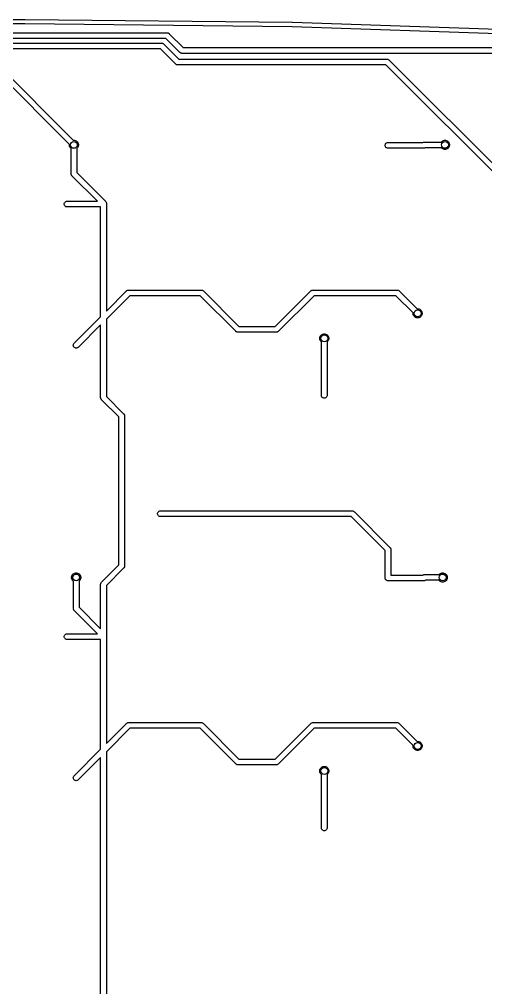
# Model space of a CAD drawing. Extents: x 0.4 to 11.3, y -7.9 to -0.4.
# Drawn here: x 6.575 to 7.381, y -3.131 to -1.456 of the extents above; entities that cross this region are included whole.
import ezdxf

# ---------------------------------------------------------------- set-up
doc = ezdxf.new("R2010")
doc.units = 0
doc.header["$MEASUREMENT"] = 0
doc.layers.add('BLACK', color=7, linetype='CONTINUOUS')

msp = doc.modelspace()

# ---------------------------------------------------------------- linework, layer by layer
at = {"layer": 'BLACK', "linetype": 'CONTINUOUS'}
for p, q in [((3.30701, -1.45617), (6.58451, -1.45617)), ((6.58451, -1.45617), (6.58453, -1.45617)), ((6.58453, -1.45617), (6.5847, -1.45617)), ((6.5847, -1.45617), (6.58487, -1.45617)), ((6.58487, -1.45617), (6.5849, -1.45617)), ((6.5849, -1.45617), (7.04673, -1.46124)), ((6.58466, -1.46405), (3.30682, -1.46405)), ((7.04674, -1.46912), (6.58466, -1.46405)), ((7.04673, -1.46124), (7.04677, -1.46124)), ((7.47696, -1.48367), (7.04674, -1.46912)), ((7.04677, -1.46124), (7.04692, -1.46125)), ((7.04692, -1.46125), (7.04707, -1.46125)), ((7.04707, -1.46125), (7.04711, -1.46125)), ((7.04711, -1.46125), (7.47714, -1.4758)), ((4.17204, -1.47933), (6.83018, -1.47933)), ((6.82838, -1.48917), (4.17384, -1.48917)), ((6.85252, -1.51331), (6.82838, -1.48917)), ((6.83018, -1.47933), (6.83042, -1.47931)), ((6.83042, -1.47931), (6.83066, -1.47933)), ((6.83066, -1.47933), (6.83066, -1.47933)), ((6.83066, -1.47933), (6.83138, -1.4794)), ((6.83138, -1.4794), (6.83231, -1.47968)), ((6.83231, -1.47968), (6.83317, -1.48014)), ((6.83317, -1.48014), (6.83392, -1.48075)), ((6.83392, -1.48075), (6.83407, -1.48094)), ((6.83407, -1.48094), (6.85821, -1.50508)), ((4.18188, -1.49705), (6.82062, -1.49705)), ((6.81883, -1.50689), (4.18368, -1.50689)), ((6.84525, -1.53331), (6.81883, -1.50689)), ((6.82062, -1.49705), (6.82086, -1.49702)), ((6.82086, -1.49702), (6.82111, -1.49705)), ((6.82111, -1.49705), (6.82111, -1.49705)), ((6.82111, -1.49705), (6.82183, -1.49712)), ((6.82183, -1.49712), (6.82276, -1.4974)), ((6.82276, -1.4974), (6.82361, -1.49786)), ((6.82361, -1.49786), (6.82436, -1.49847)), ((6.82436, -1.49847), (6.82452, -1.49866)), ((6.82452, -1.49866), (6.85094, -1.52508)), ((6.85821, -1.50508), (7.70518, -1.50508)), ((6.5194, -1.51638), (6.6684, -1.66538)), ((6.85267, -1.5135), (6.85252, -1.51331)), ((6.85286, -1.51365), (6.85267, -1.5135)), ((6.85342, -1.51411), (6.85286, -1.51365)), ((6.85405, -1.51445), (6.85342, -1.51411)), ((6.85428, -1.51457), (6.85405, -1.51445)), ((6.85521, -1.51485), (6.85428, -1.51457)), ((6.85593, -1.51492), (6.85521, -1.51485)), ((6.85617, -1.51494), (6.85593, -1.51492)), ((6.85593, -1.51492), (6.85593, -1.51492)), ((6.85641, -1.51492), (6.85617, -1.51494)), ((7.70513, -1.51492), (6.85641, -1.51492)), ((6.66144, -1.67234), (6.51371, -1.52461)), ((6.8454, -1.5335), (6.84525, -1.53331)), ((6.84559, -1.53365), (6.8454, -1.5335)), ((6.84615, -1.53411), (6.84559, -1.53365)), ((6.84701, -1.53457), (6.84615, -1.53411)), ((6.84793, -1.53485), (6.84701, -1.53457)), ((6.84866, -1.53492), (6.84793, -1.53485)), ((6.8489, -1.53495), (6.84866, -1.53492)), ((6.84866, -1.53492), (6.84866, -1.53492)), ((6.84914, -1.53492), (6.8489, -1.53495)), ((7.20906, -1.53492), (6.84914, -1.53492)), ((6.85094, -1.52508), (7.21086, -1.52508)), ((7.42028, -1.74613), (7.20906, -1.53492)), ((7.21086, -1.52508), (7.2111, -1.52506)), ((7.2111, -1.52506), (7.21134, -1.52508)), ((7.21134, -1.52508), (7.21134, -1.52508)), ((7.21134, -1.52508), (7.21207, -1.52515)), ((7.21207, -1.52515), (7.21299, -1.52543)), ((7.21299, -1.52543), (7.21385, -1.52589)), ((7.21385, -1.52589), (7.2146, -1.5265)), ((7.2146, -1.5265), (7.21475, -1.52669)), ((7.21475, -1.52669), (7.42851, -1.74044)), ((6.66142, -1.67245), (6.66144, -1.67234)), ((6.66142, -1.674), (6.66142, -1.67245)), ((6.66172, -1.67553), (6.66142, -1.674)), ((6.6684, -1.66538), (6.66852, -1.66535)), ((6.66852, -1.66535), (6.67007, -1.66535)), ((6.67007, -1.66535), (6.67159, -1.66566)), ((6.67159, -1.66566), (6.67302, -1.66625)), ((6.67302, -1.66625), (6.67431, -1.66711)), ((6.67431, -1.66711), (6.67541, -1.66821)), ((6.67541, -1.66821), (6.67627, -1.6695)), ((6.67627, -1.6695), (6.67686, -1.67093)), ((6.67686, -1.67093), (6.67717, -1.67245)), ((6.67717, -1.674), (6.67686, -1.67553)), ((6.67717, -1.67245), (6.67717, -1.674)), ((7.20765, -1.67402), (7.20775, -1.67305)), ((7.20775, -1.67498), (7.20765, -1.67402)), ((7.20775, -1.67305), (7.20803, -1.67212)), ((7.20803, -1.67212), (7.20849, -1.67127)), ((7.20849, -1.67127), (7.2091, -1.67052)), ((7.2091, -1.67052), (7.20985, -1.6699)), ((7.20985, -1.6699), (7.21071, -1.66945)), ((7.21071, -1.66945), (7.21163, -1.66917)), ((7.21163, -1.66917), (7.21236, -1.66909)), ((7.21236, -1.66909), (7.27288, -1.66909)), ((7.27288, -1.66909), (7.2737, -1.66866)), ((7.2737, -1.66866), (7.27463, -1.66838)), ((7.27463, -1.66838), (7.27535, -1.66831)), ((7.27535, -1.66831), (7.27559, -1.66828)), ((7.27535, -1.66831), (7.27535, -1.66831)), ((7.27559, -1.66828), (7.27583, -1.66831)), ((7.27583, -1.66831), (7.30484, -1.66831)), ((7.30484, -1.66831), (7.30491, -1.66821)), ((7.30491, -1.66821), (7.306, -1.66711)), ((7.306, -1.66711), (7.30729, -1.66625)), ((7.30729, -1.66625), (7.30873, -1.66566)), ((7.30873, -1.66566), (7.31025, -1.66535)), ((7.31025, -1.66535), (7.3118, -1.66535)), ((7.3118, -1.66535), (7.31332, -1.66566)), ((7.31332, -1.66566), (7.31475, -1.66625)), ((7.31475, -1.66625), (7.31604, -1.66711)), ((7.31604, -1.66711), (7.31714, -1.66821)), ((7.31714, -1.66821), (7.318, -1.6695)), ((7.318, -1.6695), (7.3186, -1.67093)), ((7.3186, -1.67093), (7.3189, -1.67245)), ((7.3189, -1.674), (7.3186, -1.67553)), ((7.3189, -1.67245), (7.3189, -1.674)), ((6.66231, -1.67696), (6.66172, -1.67553)), ((6.66318, -1.67825), (6.66231, -1.67696)), ((6.66427, -1.67934), (6.66318, -1.67825)), ((6.66437, -1.67941), (6.66427, -1.67934)), ((6.66437, -1.72259), (6.66437, -1.67941)), ((6.67431, -1.67934), (6.67421, -1.67941)), ((6.67421, -1.67941), (6.67421, -1.7208)), ((6.67541, -1.67825), (6.67431, -1.67934)), ((6.67627, -1.67696), (6.67541, -1.67825)), ((6.67686, -1.67553), (6.67627, -1.67696)), ((7.20803, -1.67591), (7.20775, -1.67498)), ((7.20849, -1.67676), (7.20803, -1.67591)), ((7.2091, -1.67751), (7.20849, -1.67676)), ((7.20985, -1.67813), (7.2091, -1.67751)), ((7.21071, -1.67858), (7.20985, -1.67813)), ((7.21163, -1.67887), (7.21071, -1.67858)), ((7.21236, -1.67894), (7.21163, -1.67887)), ((7.27456, -1.67894), (7.21236, -1.67894)), ((7.2748, -1.67896), (7.27456, -1.67894)), ((7.27504, -1.67894), (7.2748, -1.67896)), ((7.27577, -1.67887), (7.27504, -1.67894)), ((7.27504, -1.67894), (7.27504, -1.67894)), ((7.2767, -1.67858), (7.27577, -1.67887)), ((7.27751, -1.67815), (7.2767, -1.67858)), ((7.30484, -1.67815), (7.27751, -1.67815)), ((7.30491, -1.67825), (7.30484, -1.67815)), ((7.306, -1.67934), (7.30491, -1.67825)), ((7.30729, -1.68021), (7.306, -1.67934)), ((7.30873, -1.6808), (7.30729, -1.68021)), ((7.31025, -1.6811), (7.30873, -1.6808)), ((7.3118, -1.6811), (7.31025, -1.6811)), ((7.31332, -1.6808), (7.3118, -1.6811)), ((7.31475, -1.68021), (7.31332, -1.6808)), ((7.31604, -1.67934), (7.31475, -1.68021)), ((7.31714, -1.67825), (7.31604, -1.67934)), ((7.318, -1.67696), (7.31714, -1.67825)), ((7.3186, -1.67553), (7.318, -1.67696)), ((6.66435, -1.72283), (6.66437, -1.72259)), ((6.66444, -1.7238), (6.66435, -1.72283)), ((6.66472, -1.72473), (6.66444, -1.7238)), ((6.67421, -1.7208), (6.72378, -1.77037)), ((6.66518, -1.72558), (6.66472, -1.72473)), ((6.66564, -1.72614), (6.66518, -1.72558)), ((6.66579, -1.72633), (6.66564, -1.72614)), ((6.66598, -1.72649), (6.66579, -1.72633)), ((6.71017, -1.77067), (6.66598, -1.72649)), ((6.65254, -1.77559), (6.65263, -1.77463)), ((6.65263, -1.77463), (6.65291, -1.7737)), ((6.65291, -1.7737), (6.65337, -1.77284)), ((6.65337, -1.77284), (6.65398, -1.77209)), ((6.65398, -1.77209), (6.65473, -1.77148)), ((6.65473, -1.77148), (6.65559, -1.77102)), ((6.65559, -1.77102), (6.65652, -1.77074)), ((6.65652, -1.77074), (6.65724, -1.77067)), ((6.65724, -1.77067), (6.71017, -1.77067)), ((6.72378, -1.77037), (6.72397, -1.77052)), ((6.72397, -1.77052), (6.72412, -1.77071)), ((6.72412, -1.77071), (6.72412, -1.77071)), ((6.72412, -1.77071), (6.72438, -1.77103)), ((6.72438, -1.77103), (6.72458, -1.77127)), ((6.72458, -1.77127), (6.72504, -1.77212)), ((6.72504, -1.77212), (6.72532, -1.77305)), ((6.72532, -1.77305), (6.72539, -1.77377)), ((6.72539, -1.77377), (6.72539, -1.77377)), ((6.72539, -1.77377), (6.72542, -1.77402)), ((6.72542, -1.77402), (6.72539, -1.77426)), ((6.72539, -1.77426), (6.72539, -1.96056)), ((6.65263, -1.77656), (6.65254, -1.77559)), ((6.65291, -1.77748), (6.65263, -1.77656)), ((6.65337, -1.77834), (6.65291, -1.77748)), ((6.65398, -1.77909), (6.65337, -1.77834)), ((6.65473, -1.7797), (6.65398, -1.77909)), ((6.65559, -1.78016), (6.65473, -1.7797)), ((6.65652, -1.78044), (6.65559, -1.78016)), ((6.65724, -1.78051), (6.65652, -1.78044)), ((6.71555, -1.78051), (6.65724, -1.78051)), ((6.71555, -1.9704), (6.71555, -1.78051)), ((6.76028, -1.92564), (6.76058, -1.92539)), ((6.76058, -1.92539), (6.76103, -1.92502)), ((6.76103, -1.92502), (6.76189, -1.92457)), ((6.76189, -1.92457), (6.76281, -1.92428)), ((6.76281, -1.92428), (6.76354, -1.92421)), ((6.76354, -1.92421), (6.76378, -1.92419)), ((6.76354, -1.92421), (6.76354, -1.92421)), ((6.76378, -1.92419), (6.76402, -1.92421)), ((6.76402, -1.92421), (6.88952, -1.92421)), ((6.88952, -1.92421), (6.88976, -1.92419)), ((6.88976, -1.92419), (6.89, -1.92421)), ((6.89, -1.92421), (6.89001, -1.92421)), ((6.89001, -1.92421), (6.89073, -1.92428)), ((6.89073, -1.92428), (6.89166, -1.92457)), ((6.89166, -1.92457), (6.89251, -1.92502)), ((6.89251, -1.92502), (6.89326, -1.92564)), ((7.07918, -1.92564), (7.07948, -1.92539)), ((7.07948, -1.92539), (7.07993, -1.92502)), ((7.07993, -1.92502), (7.08078, -1.92457)), ((7.08078, -1.92457), (7.08171, -1.92428)), ((7.08171, -1.92428), (7.08244, -1.92421)), ((7.08244, -1.92421), (7.08268, -1.92419)), ((7.08244, -1.92421), (7.08244, -1.92421)), ((7.08268, -1.92419), (7.08292, -1.92421)), ((7.08292, -1.92421), (7.22811, -1.92421)), ((7.22811, -1.92421), (7.22835, -1.92419)), ((7.22835, -1.92419), (7.22859, -1.92421)), ((7.22859, -1.92421), (7.22859, -1.92421)), ((7.22859, -1.92421), (7.22931, -1.92428)), ((7.22931, -1.92428), (7.23024, -1.92457)), ((7.23024, -1.92457), (7.23109, -1.92502)), ((7.23109, -1.92502), (7.23184, -1.92564)), ((6.72539, -1.96056), (6.76013, -1.92582)), ((6.76582, -1.93406), (6.72539, -1.97448)), ((6.76013, -1.92582), (6.76028, -1.92564)), ((6.88773, -1.93406), (6.76582, -1.93406)), ((6.94911, -1.99544), (6.88773, -1.93406)), ((6.89326, -1.92564), (6.89341, -1.92582)), ((6.89341, -1.92582), (6.95479, -1.9872)), ((7.01765, -1.9872), (7.07903, -1.92582)), ((7.08472, -1.93406), (7.02334, -1.99543)), ((7.07903, -1.92582), (7.07918, -1.92564)), ((7.22631, -1.93406), (7.08472, -1.93406)), ((7.25593, -1.96368), (7.22631, -1.93406)), ((7.23184, -1.92564), (7.232, -1.92582)), ((7.232, -1.92582), (7.26289, -1.95672)), ((7.26289, -1.95672), (7.263, -1.95669)), ((7.263, -1.95669), (7.26456, -1.95669)), ((7.26456, -1.95669), (7.26608, -1.957)), ((7.26608, -1.957), (7.26751, -1.95759)), ((7.26751, -1.95759), (7.2688, -1.95845)), ((7.2688, -1.95845), (7.2699, -1.95955)), ((6.66958, -2.01638), (6.71555, -1.9704)), ((6.72539, -1.97448), (6.72539, -2.1082)), ((7.25591, -1.96379), (7.25593, -1.96368)), ((7.25591, -1.96534), (7.25591, -1.96379)), ((7.25621, -1.96686), (7.25591, -1.96534)), ((7.2568, -1.9683), (7.25621, -1.96686)), ((7.25766, -1.96959), (7.2568, -1.9683)), ((7.25876, -1.97068), (7.25766, -1.96959)), ((7.26005, -1.97154), (7.25876, -1.97068)), ((7.26148, -1.97214), (7.26005, -1.97154)), ((7.263, -1.97244), (7.26148, -1.97214)), ((7.26456, -1.97244), (7.263, -1.97244)), ((7.26608, -1.97214), (7.26456, -1.97244)), ((7.26751, -1.97154), (7.26608, -1.97214)), ((7.2688, -1.97068), (7.26751, -1.97154)), ((7.2699, -1.96959), (7.2688, -1.97068)), ((7.2699, -1.95955), (7.27076, -1.96084)), ((7.27076, -1.9683), (7.2699, -1.96959)), ((7.27076, -1.96084), (7.27135, -1.96227)), ((7.27135, -1.96686), (7.27076, -1.9683)), ((7.27135, -1.96227), (7.27165, -1.96379)), ((7.27165, -1.96534), (7.27135, -1.96686)), ((7.27165, -1.96379), (7.27165, -1.96534)), ((6.71555, -1.98432), (6.67654, -2.02334)), ((6.71555, -2.10999), (6.71555, -1.98432)), ((6.95479, -1.9872), (7.01765, -1.9872)), ((6.94926, -1.99562), (6.94911, -1.99544)), ((6.94945, -1.99578), (6.94926, -1.99562)), ((6.95001, -1.99624), (6.94945, -1.99578)), ((6.95086, -1.99669), (6.95001, -1.99624)), ((6.95179, -1.99698), (6.95086, -1.99669)), ((6.95251, -1.99705), (6.95179, -1.99698)), ((6.95276, -1.99707), (6.95251, -1.99705)), ((6.95251, -1.99705), (6.95251, -1.99705)), ((6.953, -1.99705), (6.95276, -1.99707)), ((7.01944, -1.99705), (6.953, -1.99705)), ((7.01969, -1.99707), (7.01944, -1.99705)), ((7.01993, -1.99705), (7.01969, -1.99707)), ((7.02065, -1.99698), (7.01993, -1.99705)), ((7.01993, -1.99705), (7.01993, -1.99705)), ((7.02158, -1.99669), (7.02065, -1.99698)), ((7.02243, -1.99624), (7.02158, -1.99669)), ((7.02318, -1.99562), (7.02243, -1.99624)), ((7.02334, -1.99543), (7.02318, -1.99562)), ((7.09449, -2.0071), (7.09479, -2.00558)), ((7.09449, -2.00865), (7.09449, -2.0071)), ((7.09479, -2.01017), (7.09449, -2.00865)), ((7.09479, -2.00558), (7.09538, -2.00414)), ((7.09538, -2.00414), (7.09625, -2.00285)), ((7.09625, -2.00285), (7.09734, -2.00176)), ((7.09734, -2.00176), (7.09863, -2.0009)), ((7.09863, -2.0009), (7.10007, -2.0003)), ((7.10007, -2.0003), (7.10159, -2)), ((7.10159, -2), (7.10314, -2)), ((7.10314, -2), (7.10466, -2.0003)), ((7.10466, -2.0003), (7.10609, -2.0009)), ((7.10609, -2.0009), (7.10738, -2.00176)), ((7.10738, -2.00176), (7.10848, -2.00285)), ((7.10848, -2.00285), (7.10934, -2.00414)), ((7.10934, -2.00414), (7.10993, -2.00558)), ((7.10993, -2.00558), (7.11024, -2.0071)), ((7.11024, -2.00865), (7.10993, -2.01017)), ((7.11024, -2.0071), (7.11024, -2.00865)), ((6.66828, -2.01969), (6.66838, -2.01872)), ((6.66838, -2.02065), (6.66828, -2.01969)), ((6.66838, -2.01872), (6.66866, -2.01779)), ((6.66866, -2.02158), (6.66838, -2.02065)), ((6.66866, -2.01779), (6.66912, -2.01694)), ((6.66912, -2.02243), (6.66866, -2.02158)), ((6.66912, -2.01694), (6.66958, -2.01638)), ((6.66973, -2.02318), (6.66912, -2.02243)), ((6.67048, -2.0238), (6.66973, -2.02318)), ((6.67134, -2.02425), (6.67048, -2.0238)), ((6.67226, -2.02454), (6.67134, -2.02425)), ((6.67323, -2.02463), (6.67226, -2.02454)), ((6.67419, -2.02454), (6.67323, -2.02463)), ((6.67512, -2.02425), (6.67419, -2.02454)), ((6.67598, -2.0238), (6.67512, -2.02425)), ((6.67654, -2.02334), (6.67598, -2.0238)), ((7.09538, -2.0116), (7.09479, -2.01017)), ((7.09625, -2.01289), (7.09538, -2.0116)), ((7.09734, -2.01399), (7.09625, -2.01289)), ((7.09744, -2.01406), (7.09734, -2.01399)), ((7.09744, -2.10654), (7.09744, -2.01406)), ((7.10738, -2.01399), (7.10728, -2.01406)), ((7.10728, -2.01406), (7.10728, -2.10654)), ((7.10848, -2.01289), (7.10738, -2.01399)), ((7.10934, -2.0116), (7.10848, -2.01289)), ((7.10993, -2.01017), (7.10934, -2.0116)), ((6.72539, -2.1082), (6.75528, -2.13808)), ((7.09751, -2.10726), (7.09744, -2.10654)), ((7.09779, -2.10819), (7.09751, -2.10726)), ((7.09825, -2.10905), (7.09779, -2.10819)), ((7.09887, -2.1098), (7.09825, -2.10905)), ((7.10647, -2.10905), (7.10586, -2.1098)), ((7.10693, -2.10819), (7.10647, -2.10905)), ((7.10721, -2.10726), (7.10693, -2.10819)), ((7.10728, -2.10654), (7.10721, -2.10726)), ((6.71553, -2.11024), (6.71555, -2.10999)), ((6.71555, -2.11048), (6.71553, -2.11024)), ((6.7156, -2.111), (6.71555, -2.11048)), ((6.71562, -2.1112), (6.7156, -2.111)), ((6.7159, -2.11213), (6.71562, -2.1112)), ((6.71636, -2.11298), (6.7159, -2.11213)), ((6.71682, -2.11354), (6.71636, -2.11298)), ((6.71698, -2.11373), (6.71682, -2.11354)), ((6.71716, -2.11389), (6.71698, -2.11373)), ((6.74705, -2.14377), (6.71716, -2.11389)), ((7.09961, -2.11041), (7.09887, -2.1098)), ((7.10047, -2.11087), (7.09961, -2.11041)), ((7.1014, -2.11115), (7.10047, -2.11087)), ((7.10236, -2.11124), (7.1014, -2.11115)), ((7.10333, -2.11115), (7.10236, -2.11124)), ((7.10425, -2.11087), (7.10333, -2.11115)), ((7.10511, -2.11041), (7.10425, -2.11087)), ((7.10586, -2.1098), (7.10511, -2.11041)), ((6.75528, -2.13808), (6.75547, -2.13824)), ((6.75547, -2.13824), (6.75562, -2.13842)), ((6.75562, -2.13842), (6.75562, -2.13842)), ((6.75562, -2.13842), (6.75608, -2.13898)), ((6.75608, -2.13898), (6.75649, -2.13974)), ((6.75649, -2.13974), (6.75654, -2.13984)), ((6.75654, -2.13984), (6.75682, -2.14077)), ((6.75682, -2.14077), (6.75689, -2.14149)), ((6.75689, -2.14149), (6.75689, -2.14149)), ((6.75689, -2.14149), (6.75691, -2.14173)), ((6.75691, -2.14173), (6.75689, -2.14197)), ((6.75689, -2.14197), (6.75689, -2.40133)), ((6.74705, -2.39954), (6.74705, -2.14377)), ((6.81395, -2.31102), (6.81405, -2.31006)), ((6.81405, -2.31006), (6.81433, -2.30913)), ((6.81433, -2.30913), (6.81479, -2.30828)), ((6.81479, -2.30828), (6.8154, -2.30753)), ((6.8154, -2.30753), (6.81615, -2.30691)), ((6.81615, -2.30691), (6.81701, -2.30646)), ((6.81701, -2.30646), (6.81793, -2.30617)), ((6.81793, -2.30617), (6.81866, -2.3061)), ((6.81866, -2.3061), (7.15055, -2.3061)), ((7.15055, -2.3061), (7.15079, -2.30608)), ((7.15079, -2.30608), (7.15103, -2.3061)), ((7.15103, -2.3061), (7.15103, -2.3061)), ((7.15103, -2.3061), (7.15175, -2.30617)), ((7.15175, -2.30617), (7.15268, -2.30646)), ((7.15268, -2.30646), (7.15353, -2.30691)), ((7.15353, -2.30691), (7.15428, -2.30753)), ((7.15428, -2.30753), (7.15444, -2.30771)), ((7.15444, -2.30771), (7.21591, -2.36918)), ((6.81405, -2.31199), (6.81395, -2.31102)), ((6.81433, -2.31292), (6.81405, -2.31199)), ((6.81479, -2.31377), (6.81433, -2.31292)), ((6.8154, -2.31452), (6.81479, -2.31377)), ((6.81615, -2.31514), (6.8154, -2.31452)), ((6.81701, -2.31559), (6.81615, -2.31514)), ((6.81793, -2.31587), (6.81701, -2.31559)), ((6.81866, -2.31594), (6.81793, -2.31587)), ((7.14875, -2.31594), (6.81866, -2.31594)), ((7.20768, -2.37487), (7.14875, -2.31594)), ((7.20768, -2.42181), (7.20768, -2.37487)), ((7.21591, -2.36918), (7.2161, -2.36934)), ((7.2161, -2.36934), (7.21625, -2.36953)), ((7.21625, -2.36953), (7.21625, -2.36953)), ((7.21625, -2.36953), (7.21655, -2.36989)), ((7.21655, -2.36989), (7.21671, -2.37009)), ((7.21671, -2.37009), (7.21717, -2.37094)), ((7.21717, -2.37094), (7.21745, -2.37187)), ((7.21745, -2.37187), (7.21752, -2.37259)), ((7.21752, -2.37259), (7.21752, -2.37259)), ((7.21752, -2.37259), (7.21754, -2.37283)), ((7.21754, -2.37283), (7.21752, -2.37308)), ((7.21752, -2.37308), (7.21752, -2.41713)), ((6.71716, -2.42942), (6.74705, -2.39954)), ((6.75528, -2.40523), (6.72539, -2.43511)), ((6.75547, -2.40507), (6.75528, -2.40523)), ((6.75581, -2.40465), (6.75547, -2.40507)), ((6.75608, -2.40432), (6.75581, -2.40465)), ((6.75654, -2.40347), (6.75608, -2.40432)), ((6.75682, -2.40254), (6.75654, -2.40347)), ((6.75689, -2.40182), (6.75682, -2.40254)), ((6.75689, -2.40133), (6.75691, -2.40157)), ((6.75691, -2.40157), (6.75689, -2.40182)), ((6.75689, -2.40182), (6.75689, -2.40182)), ((6.66535, -2.42048), (6.66566, -2.41896)), ((6.66535, -2.42204), (6.66535, -2.42048)), ((6.66566, -2.42356), (6.66535, -2.42204)), ((6.66566, -2.41896), (6.66625, -2.41753)), ((6.66625, -2.42499), (6.66566, -2.42356)), ((6.66625, -2.41753), (6.66711, -2.41624)), ((6.66711, -2.42628), (6.66625, -2.42499)), ((6.66711, -2.41624), (6.66821, -2.41514)), ((6.66821, -2.42738), (6.66711, -2.42628)), ((6.66821, -2.41514), (6.6695, -2.41428)), ((6.66831, -2.42744), (6.66821, -2.42738)), ((6.66831, -2.47456), (6.66831, -2.42744)), ((6.6695, -2.41428), (6.67093, -2.41369)), ((6.67093, -2.41369), (6.67245, -2.41339)), ((6.67245, -2.41339), (6.674, -2.41339)), ((6.674, -2.41339), (6.67553, -2.41369)), ((6.67553, -2.41369), (6.67696, -2.41428)), ((6.67696, -2.41428), (6.67825, -2.41514)), ((6.67825, -2.42738), (6.67815, -2.42744)), ((6.67815, -2.42744), (6.67815, -2.47276)), ((6.67825, -2.41514), (6.67934, -2.41624)), ((6.67934, -2.42628), (6.67825, -2.42738)), ((6.67934, -2.41624), (6.68021, -2.41753)), ((6.68021, -2.42499), (6.67934, -2.42628)), ((6.68021, -2.41753), (6.6808, -2.41896)), ((6.6808, -2.42356), (6.68021, -2.42499)), ((6.6808, -2.41896), (6.6811, -2.42048)), ((6.6811, -2.42204), (6.6808, -2.42356)), ((6.6811, -2.42048), (6.6811, -2.42204)), ((7.20765, -2.42205), (7.20768, -2.42181)), ((7.20775, -2.42301), (7.20765, -2.42205)), ((7.20803, -2.42394), (7.20775, -2.42301)), ((7.20849, -2.42479), (7.20803, -2.42394)), ((7.2091, -2.42554), (7.20849, -2.42479)), ((7.20985, -2.42616), (7.2091, -2.42554)), ((7.21071, -2.42662), (7.20985, -2.42616)), ((7.21163, -2.4269), (7.21071, -2.42662)), ((7.21216, -2.42695), (7.21163, -2.4269)), ((7.2126, -2.42699), (7.21216, -2.42695)), ((7.21284, -2.42697), (7.2126, -2.42699)), ((7.27456, -2.42697), (7.21284, -2.42697)), ((7.21752, -2.41713), (7.27288, -2.41713)), ((7.27288, -2.41713), (7.2737, -2.41669)), ((7.2737, -2.41669), (7.27463, -2.41641)), ((7.2748, -2.42699), (7.27456, -2.42697)), ((7.27463, -2.41641), (7.27535, -2.41634)), ((7.27504, -2.42697), (7.2748, -2.42699)), ((7.27577, -2.4269), (7.27504, -2.42697)), ((7.27504, -2.42697), (7.27504, -2.42697)), ((7.27535, -2.41634), (7.27559, -2.41631)), ((7.27535, -2.41634), (7.27535, -2.41634)), ((7.27559, -2.41631), (7.27583, -2.41634)), ((7.2767, -2.42662), (7.27577, -2.4269)), ((7.27583, -2.41634), (7.3009, -2.41634)), ((7.27751, -2.42618), (7.2767, -2.42662)), ((7.3009, -2.42618), (7.27751, -2.42618)), ((7.3009, -2.41634), (7.30097, -2.41624)), ((7.30097, -2.42628), (7.3009, -2.42618)), ((7.30097, -2.41624), (7.30207, -2.41514)), ((7.30207, -2.42738), (7.30097, -2.42628)), ((7.30207, -2.41514), (7.30336, -2.41428)), ((7.30336, -2.42824), (7.30207, -2.42738)), ((7.30336, -2.41428), (7.30479, -2.41369)), ((7.30479, -2.41369), (7.30631, -2.41339)), ((7.30631, -2.41339), (7.30786, -2.41339)), ((7.30786, -2.41339), (7.30938, -2.41369)), ((7.30938, -2.41369), (7.31082, -2.41428)), ((7.31082, -2.41428), (7.31211, -2.41514)), ((7.31211, -2.42738), (7.31082, -2.42824)), ((7.31211, -2.41514), (7.3132, -2.41624)), ((7.3132, -2.42628), (7.31211, -2.42738)), ((7.3132, -2.41624), (7.31406, -2.41753)), ((7.31406, -2.42499), (7.3132, -2.42628)), ((7.31406, -2.41753), (7.31466, -2.41896)), ((7.31466, -2.42356), (7.31406, -2.42499)), ((7.31466, -2.41896), (7.31496, -2.42048)), ((7.31496, -2.42204), (7.31466, -2.42356)), ((7.31496, -2.42048), (7.31496, -2.42204)), ((6.71553, -2.43307), (6.71555, -2.43283)), ((6.71555, -2.43331), (6.71553, -2.43307)), ((6.71555, -2.43283), (6.71562, -2.43211)), ((6.71555, -2.43283), (6.71555, -2.43283)), ((6.71555, -2.51017), (6.71555, -2.43331)), ((6.71562, -2.43211), (6.7159, -2.43118)), ((6.7159, -2.43118), (6.71636, -2.43032)), ((6.71636, -2.43032), (6.71698, -2.42957)), ((6.71698, -2.42957), (6.71716, -2.42942)), ((6.72539, -2.43511), (6.72539, -2.52181)), ((7.30479, -2.42883), (7.30336, -2.42824)), ((7.30631, -2.42913), (7.30479, -2.42883)), ((7.30786, -2.42913), (7.30631, -2.42913)), ((7.30938, -2.42883), (7.30786, -2.42913)), ((7.31082, -2.42824), (7.30938, -2.42883)), ((6.66828, -2.4748), (6.66831, -2.47456)), ((6.66838, -2.47577), (6.66828, -2.4748)), ((6.66866, -2.4767), (6.66838, -2.47577)), ((6.66912, -2.47755), (6.66866, -2.4767)), ((6.66956, -2.47809), (6.66912, -2.47755)), ((6.67815, -2.47276), (6.71555, -2.51017)), ((6.66973, -2.4783), (6.66956, -2.47809)), ((6.66992, -2.47845), (6.66973, -2.4783)), ((6.71017, -2.5187), (6.66992, -2.47845)), ((6.65254, -2.52362), (6.65263, -2.52266)), ((6.65263, -2.52459), (6.65254, -2.52362)), ((6.65263, -2.52266), (6.65291, -2.52173)), ((6.65291, -2.52551), (6.65263, -2.52459)), ((6.65291, -2.52173), (6.65337, -2.52087)), ((6.65337, -2.52637), (6.65291, -2.52551)), ((6.65337, -2.52087), (6.65398, -2.52013)), ((6.65398, -2.52712), (6.65337, -2.52637)), ((6.65398, -2.52013), (6.65473, -2.51951)), ((6.65473, -2.52773), (6.65398, -2.52712)), ((6.65473, -2.51951), (6.65559, -2.51905)), ((6.65559, -2.52819), (6.65473, -2.52773)), ((6.65559, -2.51905), (6.65652, -2.51877)), ((6.65652, -2.52847), (6.65559, -2.52819)), ((6.65652, -2.51877), (6.65724, -2.5187)), ((6.65724, -2.5187), (6.71017, -2.5187)), ((6.72539, -2.52181), (6.72542, -2.52205)), ((6.72542, -2.52205), (6.72539, -2.52229)), ((6.72539, -2.52229), (6.72539, -2.70859)), ((6.65724, -2.52854), (6.65652, -2.52847)), ((6.71555, -2.52854), (6.65724, -2.52854)), ((6.71555, -2.71843), (6.71555, -2.52854)), ((6.72539, -2.70859), (6.76013, -2.67386)), ((6.76013, -2.67386), (6.76028, -2.67367)), ((6.76028, -2.67367), (6.76049, -2.6735)), ((6.76049, -2.6735), (6.76103, -2.67305)), ((6.76103, -2.67305), (6.76189, -2.6726)), ((6.76189, -2.6726), (6.76197, -2.67257)), ((6.76197, -2.67257), (6.76281, -2.67232)), ((6.76281, -2.67232), (6.76354, -2.67224)), ((6.76354, -2.67224), (6.76378, -2.67222)), ((6.76354, -2.67224), (6.76354, -2.67224)), ((6.76378, -2.67222), (6.76402, -2.67224)), ((6.76402, -2.67224), (6.88952, -2.67224)), ((6.88952, -2.67224), (6.88976, -2.67222)), ((6.88976, -2.67222), (6.89, -2.67224)), ((6.89, -2.67224), (6.89001, -2.67224)), ((6.89001, -2.67224), (6.89073, -2.67232)), ((6.89073, -2.67232), (6.89166, -2.6726)), ((6.89166, -2.6726), (6.89251, -2.67305)), ((6.89251, -2.67305), (6.89326, -2.67367)), ((6.89326, -2.67367), (6.89341, -2.67386)), ((6.89341, -2.67386), (6.95479, -2.73524)), ((7.01765, -2.73524), (7.07903, -2.67386)), ((7.07903, -2.67386), (7.07918, -2.67367)), ((7.07918, -2.67367), (7.07939, -2.6735)), ((7.07939, -2.6735), (7.07993, -2.67305)), ((7.07993, -2.67305), (7.08078, -2.6726)), ((7.08078, -2.6726), (7.08087, -2.67257)), ((7.08087, -2.67257), (7.08171, -2.67232)), ((7.08171, -2.67232), (7.08244, -2.67224)), ((7.08244, -2.67224), (7.08268, -2.67222)), ((7.08244, -2.67224), (7.08244, -2.67224)), ((7.08268, -2.67222), (7.08292, -2.67224)), ((7.08292, -2.67224), (7.22811, -2.67224)), ((7.22811, -2.67224), (7.22835, -2.67222)), ((7.22835, -2.67222), (7.22859, -2.67224)), ((7.22859, -2.67224), (7.22859, -2.67224)), ((7.22859, -2.67224), (7.22931, -2.67232)), ((7.22931, -2.67232), (7.23024, -2.6726)), ((7.23024, -2.6726), (7.23109, -2.67305)), ((7.23109, -2.67305), (7.23184, -2.67367)), ((7.23184, -2.67367), (7.232, -2.67386)), ((7.232, -2.67386), (7.26289, -2.70475)), ((6.76582, -2.68209), (6.72539, -2.72251)), ((6.88773, -2.68209), (6.76582, -2.68209)), ((6.94911, -2.74347), (6.88773, -2.68209)), ((7.08472, -2.68209), (7.02334, -2.74347)), ((7.22631, -2.68209), (7.08472, -2.68209)), ((7.25593, -2.71171), (7.22631, -2.68209)), ((7.25591, -2.71182), (7.25593, -2.71171)), ((7.25591, -2.71337), (7.25591, -2.71182)), ((7.26289, -2.70475), (7.263, -2.70472)), ((7.263, -2.70472), (7.26456, -2.70472)), ((7.26456, -2.70472), (7.26608, -2.70503)), ((7.26608, -2.70503), (7.26751, -2.70562)), ((7.26751, -2.70562), (7.2688, -2.70648)), ((7.2688, -2.70648), (7.2699, -2.70758)), ((7.2699, -2.70758), (7.27076, -2.70887)), ((7.27076, -2.70887), (7.27135, -2.7103)), ((7.27135, -2.7103), (7.27165, -2.71182)), ((7.27165, -2.71182), (7.27165, -2.71337)), ((6.66958, -2.76441), (6.71555, -2.71843)), ((6.72539, -2.72251), (6.72539, -3.27377)), ((7.25621, -2.7149), (7.25591, -2.71337)), ((7.2568, -2.71633), (7.25621, -2.7149)), ((7.25766, -2.71762), (7.2568, -2.71633)), ((7.25876, -2.71871), (7.25766, -2.71762)), ((7.26005, -2.71958), (7.25876, -2.71871)), ((7.26148, -2.72017), (7.26005, -2.71958)), ((7.263, -2.72047), (7.26148, -2.72017)), ((7.26456, -2.72047), (7.263, -2.72047)), ((7.26608, -2.72017), (7.26456, -2.72047)), ((7.26751, -2.71958), (7.26608, -2.72017)), ((7.2688, -2.71871), (7.26751, -2.71958)), ((7.2699, -2.71762), (7.2688, -2.71871)), ((7.27076, -2.71633), (7.2699, -2.71762)), ((7.27135, -2.7149), (7.27076, -2.71633)), ((7.27165, -2.71337), (7.27135, -2.7149)), ((6.71555, -2.73235), (6.67654, -2.77137)), ((6.71555, -3.15772), (6.71555, -2.73235)), ((6.94926, -2.74365), (6.94911, -2.74347)), ((6.94945, -2.74381), (6.94926, -2.74365)), ((6.95001, -2.74427), (6.94945, -2.74381)), ((6.95051, -2.74453), (6.95001, -2.74427)), ((6.95086, -2.74473), (6.95051, -2.74453)), ((6.95179, -2.74501), (6.95086, -2.74473)), ((6.95251, -2.74508), (6.95179, -2.74501)), ((6.95276, -2.7451), (6.95251, -2.74508)), ((6.95251, -2.74508), (6.95251, -2.74508)), ((6.953, -2.74508), (6.95276, -2.7451)), ((7.01944, -2.74508), (6.953, -2.74508)), ((6.95479, -2.73524), (7.01765, -2.73524)), ((7.01969, -2.7451), (7.01944, -2.74508)), ((7.01993, -2.74508), (7.01969, -2.7451)), ((7.02065, -2.74501), (7.01993, -2.74508)), ((7.01993, -2.74508), (7.01993, -2.74508)), ((7.02158, -2.74473), (7.02065, -2.74501)), ((7.02243, -2.74427), (7.02158, -2.74473)), ((7.02318, -2.74365), (7.02243, -2.74427)), ((7.02334, -2.74347), (7.02318, -2.74365)), ((7.09449, -2.75513), (7.09479, -2.75361)), ((7.09449, -2.75668), (7.09449, -2.75513)), ((7.09479, -2.7582), (7.09449, -2.75668)), ((7.09479, -2.75361), (7.09538, -2.75218)), ((7.09538, -2.75964), (7.09479, -2.7582)), ((7.09538, -2.75218), (7.09625, -2.75089)), ((7.09625, -2.76093), (7.09538, -2.75964)), ((7.09625, -2.75089), (7.09734, -2.74979)), ((7.09734, -2.76202), (7.09625, -2.76093)), ((7.09734, -2.74979), (7.09863, -2.74893)), ((7.09744, -2.76209), (7.09734, -2.76202)), ((7.09744, -2.85457), (7.09744, -2.76209)), ((7.09863, -2.74893), (7.10007, -2.74833)), ((7.10007, -2.74833), (7.10159, -2.74803)), ((7.10159, -2.74803), (7.10314, -2.74803)), ((7.10314, -2.74803), (7.10466, -2.74833)), ((7.10466, -2.74833), (7.10609, -2.74893)), ((7.10609, -2.74893), (7.10738, -2.74979)), ((7.10738, -2.76202), (7.10728, -2.76209)), ((7.10728, -2.76209), (7.10728, -2.85457)), ((7.10738, -2.74979), (7.10848, -2.75089)), ((7.10848, -2.76093), (7.10738, -2.76202)), ((7.10848, -2.75089), (7.10934, -2.75218)), ((7.10934, -2.75964), (7.10848, -2.76093)), ((7.10934, -2.75218), (7.10993, -2.75361)), ((7.10993, -2.7582), (7.10934, -2.75964)), ((7.10993, -2.75361), (7.11024, -2.75513)), ((7.11024, -2.75668), (7.10993, -2.7582)), ((7.11024, -2.75513), (7.11024, -2.75668)), ((6.66828, -2.76772), (6.66838, -2.76675)), ((6.66838, -2.76868), (6.66828, -2.76772)), ((6.66838, -2.76675), (6.66866, -2.76582)), ((6.66866, -2.76961), (6.66838, -2.76868)), ((6.66866, -2.76582), (6.66912, -2.76497)), ((6.66912, -2.77046), (6.66866, -2.76961)), ((6.66912, -2.76497), (6.66958, -2.76441)), ((6.66973, -2.77121), (6.66912, -2.77046)), ((6.67048, -2.77183), (6.66973, -2.77121)), ((6.67134, -2.77229), (6.67048, -2.77183)), ((6.67226, -2.77257), (6.67134, -2.77229)), ((6.67323, -2.77266), (6.67226, -2.77257)), ((6.67419, -2.77257), (6.67323, -2.77266)), ((6.67512, -2.77229), (6.67419, -2.77257)), ((6.67598, -2.77183), (6.67512, -2.77229)), ((6.67654, -2.77137), (6.67598, -2.77183)), ((7.09751, -2.8553), (7.09744, -2.85457)), ((7.09779, -2.85622), (7.09751, -2.8553)), ((7.09825, -2.85708), (7.09779, -2.85622)), ((7.09887, -2.85783), (7.09825, -2.85708)), ((7.09961, -2.85844), (7.09887, -2.85783)), ((7.10047, -2.8589), (7.09961, -2.85844)), ((7.1014, -2.85918), (7.10047, -2.8589)), ((7.10236, -2.85928), (7.1014, -2.85918)), ((7.10333, -2.85918), (7.10236, -2.85928)), ((7.10425, -2.8589), (7.10333, -2.85918)), ((7.10511, -2.85844), (7.10425, -2.8589)), ((7.10586, -2.85783), (7.10511, -2.85844)), ((7.10647, -2.85708), (7.10586, -2.85783)), ((7.10693, -2.85622), (7.10647, -2.85708)), ((7.10721, -2.8553), (7.10693, -2.85622)), ((7.10728, -2.85457), (7.10721, -2.8553))]:
    msp.add_line(p, q, dxfattribs=at)
at = {"layer": 'BLACK'}
for centre in [(6.66929, -1.67323), (7.31102, -1.67323), (7.26378, -1.96457), (7.10236, -2.00787), (6.67323, -2.42126), (7.30709, -2.42126), (7.26378, -2.7126), (7.10236, -2.75591)]:
    msp.add_circle(centre, 0.00591, dxfattribs=at)

doc.saveas('drawing.dxf')
